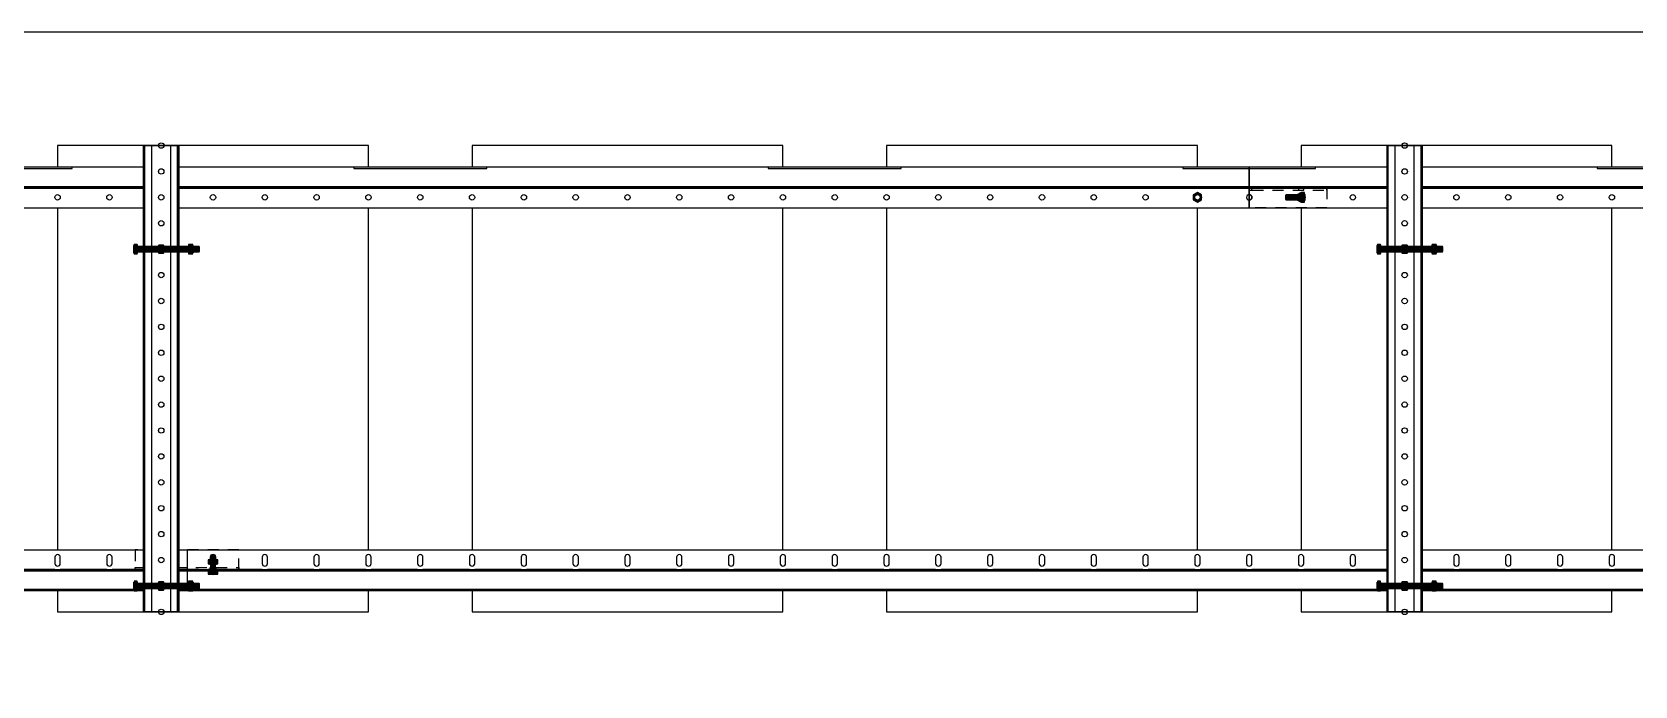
# Model space of a CAD drawing. Header units: millimetres. Extents: x -962357 to -591296, y -223672 to 59420.
# Drawn here: x -739755 to -738208, y -172090 to -171459 of the extents above; entities that cross this region are included whole.
import ezdxf

# ---------------------------------------------------------------- set-up
doc = ezdxf.new("R2010")
doc.units = ezdxf.units.MM
doc.linetypes.add('TA_HL_003.00000', pattern=[19.5, 10.65, -8.85])
for name, color, linetype in [('000 - H A T C H', 8, 'Continuous'), ('000 - WIPEOUT', 250, 'Continuous'), ('001 - ASCESSORIES', 251, 'Continuous'), ('A11_ALU.SOLID SHEET', 2, 'Continuous')]:
    doc.layers.add(name, color=color, linetype=linetype)
pattern_1 = [(110, (-0.5, 0), (-0.939693, -0.34202), []), (110, (-0.2012, 0.6409), (-0.939693, -0.34202), [1.25, -0.25, 0, -0.25])]

# ---------------------------------------------------------------- blocks, each defined once
blk = doc.blocks.new('*U4864')
at = {"color": 3}
for points in [[(-225, 3350), (225, 3350), (225, 3050), (-225, 3050)], [(-225, 2950), (225, 2950), (225, 2650), (-225, 2650)], [(-225, 2550), (225, 2550), (225, 2250), (-225, 2250)], [(-225, 2150), (225, 2150), (225, 1850), (-225, 1850)]]:
    blk.add_wipeout(points, dxfattribs=at).dxf.layer = '000 - WIPEOUT'
at = {"layer": 'A11_ALU.SOLID SHEET', "color": 0, "linetype": 'ByBlock'}
for points in [[(-225, 3050), (225, 3050), (225, 3350), (-225, 3350)], [(-225, 2650), (225, 2650), (225, 2950), (-225, 2950)], [(-225, 2250), (225, 2250), (225, 2550), (-225, 2550)], [(-225, 1850), (225, 1850), (225, 2150), (-225, 2150)]]:
    blk.add_lwpolyline(points, close=True, dxfattribs=at)
blk = doc.blocks.new('000 - ASSCESSORIES_FAMELINE_GALV.BRACKET_FITTING_Z-PROFILE_HR-02AA_TOP_VIEW')
blk.add_wipeout([(-1200, 39), (1200, 39), (1200, 0), (-1200, 0)]).dxf.layer = '000 - WIPEOUT'
at = {"layer": '001 - ASCESSORIES', "linetype": 'Continuous'}
for p, q in [((-1200, 39), (1200, 39)), ((-1200, 0), (1200, 0))]:
    blk.add_line(p, q, dxfattribs=at)
at = {"layer": '001 - ASCESSORIES', "color": 1, "linetype": 'ByBlock'}
for p, q in [((-1127.6, 20.2), (-1127.6, 19)), ((-1077.6, 20.2), (-1077.6, 19)), ((-1027.6, 20.2), (-1027.6, 19)), ((-977.6, 20.2), (-977.6, 19)), ((-927.6, 20.2), (-927.6, 19)), ((-877.6, 20.2), (-877.6, 19)), ((-827.6, 20.2), (-827.6, 19)), ((-777.6, 20.2), (-777.6, 19)), ((-727.6, 20.2), (-727.6, 19)), ((-677.6, 20.2), (-677.6, 19)), ((-627.6, 20.2), (-627.6, 19)), ((-577.6, 20.2), (-577.6, 19)), ((-527.6, 20.2), (-527.6, 19)), ((-477.6, 20.2), (-477.6, 19)), ((-427.6, 20.2), (-427.6, 19)), ((-377.6, 20.2), (-377.6, 19)), ((-327.6, 20.2), (-327.6, 19)), ((-277.6, 20.2), (-277.6, 19)), ((-227.6, 20.2), (-227.6, 19)), ((-177.6, 20.2), (-177.6, 19)), ((-127.6, 20.2), (-127.6, 19)), ((-77.6, 20.2), (-77.6, 19)), ((-27.6, 20.2), (-27.6, 19)), ((22.4, 20.2), (22.4, 19)), ((72.4, 20.2), (72.4, 19)), ((122.4, 20.2), (122.4, 19)), ((172.4, 20.2), (172.4, 19)), ((1072.4, 20.2), (1072.4, 19)), ((1122.4, 20.2), (1122.4, 19)), ((1172.4, 20.2), (1172.4, 19))]:
    blk.add_line(p, q, dxfattribs=at)
at = {"layer": '001 - ASCESSORIES', "color": 0, "linetype": 'ByBlock'}
blk.add_lwpolyline([(-1200, 39), (1200, 39), (1200, 19), (-1200, 19)], close=True, dxfattribs=at)
at = {"layer": '001 - ASCESSORIES'}
for points in [[(-1172.4, 26), (-1172.4, 32, 1), (-1177.6, 32), (-1177.6, 26, 1)], [(-1122.4, 26), (-1122.4, 32, 1), (-1127.6, 32), (-1127.6, 26, 1)], [(-1072.4, 26), (-1072.4, 32, 1), (-1077.6, 32), (-1077.6, 26, 1)], [(-1022.4, 26), (-1022.4, 32, 1), (-1027.6, 32), (-1027.6, 26, 1)], [(-972.4, 26), (-972.4, 32, 1), (-977.6, 32), (-977.6, 26, 1)], [(-922.4, 26), (-922.4, 32, 1), (-927.6, 32), (-927.6, 26, 1)], [(-872.4, 26), (-872.4, 32, 1), (-877.6, 32), (-877.6, 26, 1)], [(-822.4, 26), (-822.4, 32, 1), (-827.6, 32), (-827.6, 26, 1)], [(-772.4, 26), (-772.4, 32, 1), (-777.6, 32), (-777.6, 26, 1)], [(-722.4, 26), (-722.4, 32, 1), (-727.6, 32), (-727.6, 26, 1)], [(-672.4, 26), (-672.4, 32, 1), (-677.6, 32), (-677.6, 26, 1)], [(-622.4, 26), (-622.4, 32, 1), (-627.6, 32), (-627.6, 26, 1)], [(-572.4, 26), (-572.4, 32, 1), (-577.6, 32), (-577.6, 26, 1)], [(-522.4, 26), (-522.4, 32, 1), (-527.6, 32), (-527.6, 26, 1)], [(-472.4, 26), (-472.4, 32, 1), (-477.6, 32), (-477.6, 26, 1)], [(-422.4, 26), (-422.4, 32, 1), (-427.6, 32), (-427.6, 26, 1)], [(-372.4, 26), (-372.4, 32, 1), (-377.6, 32), (-377.6, 26, 1)], [(-322.4, 26), (-322.4, 32, 1), (-327.6, 32), (-327.6, 26, 1)], [(-272.4, 26), (-272.4, 32, 1), (-277.6, 32), (-277.6, 26, 1)], [(-222.4, 26), (-222.4, 32, 1), (-227.6, 32), (-227.6, 26, 1)], [(-172.4, 26), (-172.4, 32, 1), (-177.6, 32), (-177.6, 26, 1)], [(-122.4, 26), (-122.4, 32, 1), (-127.6, 32), (-127.6, 26, 1)], [(-72.4, 26), (-72.4, 32, 1), (-77.6, 32), (-77.6, 26, 1)], [(-22.4, 26), (-22.4, 32, 1), (-27.6, 32), (-27.6, 26, 1)], [(27.6, 26), (27.6, 32, 1), (22.4, 32), (22.4, 26, 1)], [(77.6, 26), (77.6, 32, 1), (72.4, 32), (72.4, 26, 1)], [(127.6, 26), (127.6, 32, 1), (122.4, 32), (122.4, 26, 1)], [(177.6, 26), (177.6, 32, 1), (172.4, 32), (172.4, 26, 1)], [(1077.6, 26), (1077.6, 32, 1), (1072.4, 32), (1072.4, 26, 1)], [(1127.6, 26), (1127.6, 32, 1), (1122.4, 32), (1122.4, 26, 1)], [(1177.6, 26), (1177.6, 32, 1), (1172.4, 32), (1172.4, 26, 1)]]:
    blk.add_lwpolyline(points, format="xyb", close=True, dxfattribs=at)
at = {"layer": '001 - ASCESSORIES', "color": 1, "linetype": 'ByBlock'}
for points in [[(-1200, 20.2), (-1177.6, 20.2), (-1177.6, 19), (-1200, 19)], [(-1177.6, 20.2), (-1172.4, 20.2), (-1172.4, 19), (-1177.6, 19)], [(-1127.6, 20.2), (-1172.4, 20.2), (-1172.4, 19), (-1127.6, 19)], [(-1127.6, 20.2), (-1122.4, 20.2), (-1122.4, 19), (-1127.6, 19)], [(-1077.6, 20.2), (-1122.4, 20.2), (-1122.4, 19), (-1077.6, 19)], [(-1077.6, 20.2), (-1072.4, 20.2), (-1072.4, 19), (-1077.6, 19)], [(-1027.6, 20.2), (-1072.4, 20.2), (-1072.4, 19), (-1027.6, 19)], [(-1027.6, 20.2), (-1022.4, 20.2), (-1022.4, 19), (-1027.6, 19)], [(-977.6, 20.2), (-1022.4, 20.2), (-1022.4, 19), (-977.6, 19)], [(-977.6, 20.2), (-972.4, 20.2), (-972.4, 19), (-977.6, 19)], [(-927.6, 20.2), (-972.4, 20.2), (-972.4, 19), (-927.6, 19)], [(-927.6, 20.2), (-922.4, 20.2), (-922.4, 19), (-927.6, 19)], [(-877.6, 20.2), (-922.4, 20.2), (-922.4, 19), (-877.6, 19)], [(-877.6, 20.2), (-872.4, 20.2), (-872.4, 19), (-877.6, 19)], [(-827.6, 20.2), (-872.4, 20.2), (-872.4, 19), (-827.6, 19)], [(-827.6, 20.2), (-822.4, 20.2), (-822.4, 19), (-827.6, 19)], [(-777.6, 20.2), (-822.4, 20.2), (-822.4, 19), (-777.6, 19)], [(-777.6, 20.2), (-772.4, 20.2), (-772.4, 19), (-777.6, 19)], [(-727.6, 20.2), (-772.4, 20.2), (-772.4, 19), (-727.6, 19)], [(-727.6, 20.2), (-722.4, 20.2), (-722.4, 19), (-727.6, 19)], [(-677.6, 20.2), (-722.4, 20.2), (-722.4, 19), (-677.6, 19)], [(-677.6, 20.2), (-672.4, 20.2), (-672.4, 19), (-677.6, 19)], [(-627.6, 20.2), (-672.4, 20.2), (-672.4, 19), (-627.6, 19)], [(-627.6, 20.2), (-622.4, 20.2), (-622.4, 19), (-627.6, 19)], [(-577.6, 20.2), (-622.4, 20.2), (-622.4, 19), (-577.6, 19)], [(-577.6, 20.2), (-572.4, 20.2), (-572.4, 19), (-577.6, 19)], [(-527.6, 20.2), (-572.4, 20.2), (-572.4, 19), (-527.6, 19)], [(-527.6, 20.2), (-522.4, 20.2), (-522.4, 19), (-527.6, 19)], [(-477.6, 20.2), (-522.4, 20.2), (-522.4, 19), (-477.6, 19)], [(-477.6, 20.2), (-472.4, 20.2), (-472.4, 19), (-477.6, 19)], [(-427.6, 20.2), (-472.4, 20.2), (-472.4, 19), (-427.6, 19)], [(-427.6, 20.2), (-422.4, 20.2), (-422.4, 19), (-427.6, 19)], [(-377.6, 20.2), (-422.4, 20.2), (-422.4, 19), (-377.6, 19)], [(-377.6, 20.2), (-372.4, 20.2), (-372.4, 19), (-377.6, 19)], [(-327.6, 20.2), (-372.4, 20.2), (-372.4, 19), (-327.6, 19)], [(-327.6, 20.2), (-322.4, 20.2), (-322.4, 19), (-327.6, 19)], [(-277.6, 20.2), (-322.4, 20.2), (-322.4, 19), (-277.6, 19)], [(-277.6, 20.2), (-272.4, 20.2), (-272.4, 19), (-277.6, 19)], [(-227.6, 20.2), (-272.4, 20.2), (-272.4, 19), (-227.6, 19)], [(-227.6, 20.2), (-222.4, 20.2), (-222.4, 19), (-227.6, 19)], [(-177.6, 20.2), (-222.4, 20.2), (-222.4, 19), (-177.6, 19)], [(-177.6, 20.2), (-172.4, 20.2), (-172.4, 19), (-177.6, 19)], [(-127.6, 20.2), (-172.4, 20.2), (-172.4, 19), (-127.6, 19)], [(-127.6, 20.2), (-122.4, 20.2), (-122.4, 19), (-127.6, 19)], [(-77.6, 20.2), (-122.4, 20.2), (-122.4, 19), (-77.6, 19)], [(-77.6, 20.2), (-72.4, 20.2), (-72.4, 19), (-77.6, 19)], [(-27.6, 20.2), (-72.4, 20.2), (-72.4, 19), (-27.6, 19)], [(-27.6, 20.2), (-22.4, 20.2), (-22.4, 19), (-27.6, 19)], [(22.4, 20.2), (-22.4, 20.2), (-22.4, 19), (22.4, 19)], [(22.4, 20.2), (27.6, 20.2), (27.6, 19), (22.4, 19)], [(72.4, 20.2), (27.6, 20.2), (27.6, 19), (72.4, 19)], [(72.4, 20.2), (77.6, 20.2), (77.6, 19), (72.4, 19)], [(122.4, 20.2), (77.6, 20.2), (77.6, 19), (122.4, 19)], [(122.4, 20.2), (127.6, 20.2), (127.6, 19), (122.4, 19)], [(172.4, 20.2), (127.6, 20.2), (127.6, 19), (172.4, 19)], [(172.4, 20.2), (177.6, 20.2), (177.6, 19), (172.4, 19)], [(222.4, 20.2), (177.6, 20.2), (177.6, 19), (222.4, 19)], [(1072.4, 20.2), (1027.6, 20.2), (1027.6, 19), (1072.4, 19)], [(1072.4, 20.2), (1077.6, 20.2), (1077.6, 19), (1072.4, 19)], [(1122.4, 20.2), (1077.6, 20.2), (1077.6, 19), (1122.4, 19)], [(1122.4, 20.2), (1127.6, 20.2), (1127.6, 19), (1122.4, 19)], [(1172.4, 20.2), (1127.6, 20.2), (1127.6, 19), (1172.4, 19)], [(1172.4, 20.2), (1177.6, 20.2), (1177.6, 19), (1172.4, 19)], [(1200, 20.2), (1177.6, 20.2), (1177.6, 19), (1200, 19)]]:
    blk.add_lwpolyline(points, close=True, dxfattribs=at)
at = {"layer": '001 - ASCESSORIES'}
blk.add_lwpolyline([(-1200, 19), (1200, 19), (1200, 0), (-1200, 0)], close=True, dxfattribs=at)
at = {"layer": '001 - ASCESSORIES', "color": 2}
blk.add_lwpolyline([(-1200, 1.2), (1200, 1.2), (1200, 0), (-1200, 0)], close=True, dxfattribs=at)
blk = doc.blocks.new('*U4662')
at = {"color": 1}
for p, q in [((-3.5, 4.5), (3.5, 4.5)), ((-3.5, 0), (3.5, 0))]:
    blk.add_line(p, q, dxfattribs=at)
at = {"color": 0}
for points in [[(-2.3, 4.2, 0.249893), (-4.6, 4.2), (-4.6, 0.3, 0.249893), (-2.3, 0.3)], [(2.3, 4.2, 0.062422), (0, 4.5, 0.062422), (-2.3, 4.2), (-2.3, 0.3, 0.061692), (0, 0, 0.061692), (2.3, 0.3)], [(4.6, 4.2, 0.249893), (2.3, 4.2), (2.3, 0.3, 0.249893), (4.6, 0.3)]]:
    blk.add_lwpolyline(points, format="xyb", close=True, dxfattribs=at)
blk = doc.blocks.new('*U4707')
at = {"layer": '000 - H A T C H'}
h = blk.add_hatch(color=250, dxfattribs=at)
h.dxf.hatch_style = 1
edge = h.paths.add_edge_path()
edge.add_line((0.3, 4.6), (4.2, 4.6))
edge.add_arc((2, 3.5), 2.45, 0, 28.0609, ccw=False)
edge.add_line((4.5, 3.5), (4.5, 0))
edge.add_arc((-4.9, 0), 9.36, -0.0239, 0.0239, ccw=False)
edge.add_line((4.5, 0), (4.5, 0))
edge.add_arc((-4.9, 0), 9.36, -0.0239, 0.0239, ccw=False)
edge.add_line((4.5, 0), (4.5, -3.5))
edge.add_arc((2, -3.5), 2.45, -28.0609, 0, ccw=False)
edge.add_line((4.2, -4.6), (0.3, -4.6))
edge.add_arc((2.5, -3.5), 2.45, 180, 208.0609, ccw=False)
edge.add_line((0, -3.5), (0, 3.5))
edge.add_arc((2.5, 3.5), 2.45, 151.9391, 180, ccw=False)
at = {"layer": '001 - ASCESSORIES', "color": 0, "rotation": 270}
blk.add_blockref('*U4662', (0, 0), dxfattribs=at)
blk = doc.blocks.new('*U4682')
at = {"color": 1}
for p, q in [((-3.5, 3.5), (3.5, 3.5)), ((-3.5, 0), (3.5, 0))]:
    blk.add_line(p, q, dxfattribs=at)
at = {"color": 0}
for points in [[(-2.3, 3.2, 0.249855), (-4.6, 3.2), (-4.6, 0.3, 0.249855), (-2.3, 0.3)], [(2.3, 3.2, 0.062432), (0, 3.5, 0.062432), (-2.3, 3.2), (-2.3, 0.3, 0.061701), (0, 0, 0.061701), (2.3, 0.3)], [(4.6, 3.2, 0.249855), (2.3, 3.2), (2.3, 0.3, 0.249855), (4.6, 0.3)]]:
    blk.add_lwpolyline(points, format="xyb", close=True, dxfattribs=at)
blk = doc.blocks.new('*U4688')
at = {"layer": '000 - H A T C H'}
h = blk.add_hatch(dxfattribs=at)
h.set_pattern_fill('ANSI35', color=8, scale=4, angle=65)
h.set_pattern_definition(pattern_1)
h.paths.add_polyline_path([(0, -2.5), (14.5, -2.5), (14.5, 2.5), (0, 2.5)])
at = {"color": 8}
blk.add_line((14.5, -2.5), (14.5, 2.5), dxfattribs=at)
at = {"color": 1}
blk.add_lwpolyline([(14.5, 2.5), (0, 2.5), (0, -2.5), (14.5, -2.5), (15, -2), (15, 2)], close=True, dxfattribs=at)
blk = doc.blocks.new('*U4699')
at = {"layer": '000 - H A T C H'}
h = blk.add_hatch(color=250, dxfattribs=at)
h.dxf.hatch_style = 1
edge = h.paths.add_edge_path()
edge.add_line((-0.3, -4.6), (-3.2, -4.6))
edge.add_arc((-1, -3.5), 2.45, 180, 208.0569, ccw=False)
edge.add_line((-3.5, -3.5), (-3.5, 0))
edge.add_arc((5.9, 0), 9.36, 179.9761, 180.0239, ccw=False)
edge.add_line((-3.5, 0), (-3.5, 0))
edge.add_arc((5.9, 0), 9.36, 179.9761, 180.0239, ccw=False)
edge.add_line((-3.5, 0), (-3.5, 3.5))
edge.add_arc((-1, 3.5), 2.45, 151.9431, 180, ccw=False)
edge.add_line((-3.2, 4.6), (-0.3, 4.6))
edge.add_arc((-2.5, 3.5), 2.45, 360, 388.0569, ccw=False)
edge.add_line((0, 3.5), (0, -3.5))
edge.add_arc((-2.5, -3.5), 2.45, 331.9431, 360, ccw=False)
blk.add_blockref('*U4688', (0, 0))
at = {"layer": '001 - ASCESSORIES', "rotation": 90}
blk.add_blockref('*U4682', (0, 0), dxfattribs=at)
blk = doc.blocks.new('000 - ASSCESSORIES_FAMELINE_GALV._SPICE-FOR_HR-02A_TOP_VIEW')
at = {"layer": '001 - ASCESSORIES', "color": 0, "linetype": 'ByBlock'}
blk.add_lwpolyline([(-50, 0), (50, 0), (50, 18.8), (-50, 18.8)], close=True, dxfattribs=at)
at = {"layer": '001 - ASCESSORIES', "linetype": 'ByBlock'}
blk.add_lwpolyline([(-50, 2), (50, 2), (50, 0), (-50, 0)], close=True, dxfattribs=at)
at = {"layer": '001 - ASCESSORIES', "color": 1}
for points in [[(-32.6, 2), (-17.4, 2), (-17.4, 0), (-32.6, 0)], [(22.4, 2), (27.6, 2), (27.6, 0), (22.4, 0)]]:
    blk.add_lwpolyline(points, close=True, dxfattribs=at)
blk = doc.blocks.new('*U4921')
at = {"layer": '001 - ASCESSORIES', "linetype": 'ByBlock', "rotation": 180}
blk.add_blockref('000 - ASSCESSORIES_FAMELINE_GALV.BRACKET_FITTING_Z-PROFILE_HR-02AA_TOP_VIEW', (2400, 39), dxfattribs=at)
blk.add_blockref('000 - ASSCESSORIES_FAMELINE_GALV.BRACKET_FITTING_Z-PROFILE_HR-02AA_TOP_VIEW', (4800, 39), dxfattribs=at)
at = {"layer": '001 - ASCESSORIES', "rotation": 270}
for name, p in [('*U4699', (3575, 20)), ('*U4707', (3575, 13.6))]:
    blk.add_blockref(name, p, dxfattribs=at)
at = {"layer": '001 - ASCESSORIES', "linetype": 'TA_HL_003.00000', "rotation": 180}
blk.add_blockref('000 - ASSCESSORIES_FAMELINE_GALV._SPICE-FOR_HR-02A_TOP_VIEW', (3600, 18.8), dxfattribs=at)
at = {"layer": '001 - ASCESSORIES', "rotation": 270}
for name, p in [('*U4699', (3625, 20)), ('*U4707', (3625, 13.6))]:
    blk.add_blockref(name, p, dxfattribs=at)
blk = doc.blocks.new('000 - ASSCESSORIES_FAMELINE_GALV.BRACKET_FITTING_Z-PROFILE_HR-02B_TOP_VIEW')
blk.add_wipeout([(-1200, 39), (1200, 39), (1200, 0), (-1200, 0)]).dxf.layer = '000 - WIPEOUT'
at = {"layer": '001 - ASCESSORIES', "linetype": 'ByBlock'}
blk.add_line((1200, 20.2), (-1200, 20.2), dxfattribs=at)
at = {"layer": '001 - ASCESSORIES'}
blk.add_line((1200, 19), (-1200, 19), dxfattribs=at)
at = {"layer": '001 - ASCESSORIES', "color": 0}
blk.add_lwpolyline([(-1200, 39), (-1200, 19), (1200, 19), (1200, 39)], close=True, dxfattribs=at)
at = {"layer": '001 - ASCESSORIES'}
blk.add_lwpolyline([(-1200, 19), (-1200, 0), (1200, 0), (1200, 19)], close=True, dxfattribs=at)
at = {"layer": '001 - ASCESSORIES', "color": 2}
for points in [[(-1200, 1.2), (-1200, 0), (-1135.9, 0), (-1135.9, 1.2)], [(-864.1, 1.2), (-864.1, 0), (-735.9, 0), (-735.9, 1.2)], [(-464.1, 1.2), (-464.1, 0), (-335.9, 0), (-335.9, 1.2)], [(-64.1, 1.2), (-64.1, 0), (64.1, 0), (64.1, 1.2)], [(735.9, 1.2), (735.9, 0), (864.1, 0), (864.1, 1.2)], [(1135.9, 1.2), (1135.9, 0), (1200, 0), (1200, 1.2)]]:
    blk.add_lwpolyline(points, close=True, dxfattribs=at)
at = {"layer": '001 - ASCESSORIES'}
for centre in [(-1150, 29), (-1100, 29), (-1050, 29), (-1000, 29), (-950, 29), (-900, 29), (-850, 29), (-800, 29), (-750, 29), (-700, 29), (-650, 29), (-600, 29), (-550, 29), (-500, 29), (-450, 29), (-400, 29), (-350, 29), (-300, 29), (-250, 29), (-200, 29), (-150, 29), (-100, 29), (-50, 29), (850, 29), (900, 29), (950, 29), (1000, 29), (1050, 29), (1100, 29), (1150, 29)]:
    blk.add_circle(centre, 2.6, dxfattribs=at)
for centre, start, end in [((-1200, 29), 270, 90), ((1200, 29), 90, 270)]:
    blk.add_arc(centre, 2.6, start, end, dxfattribs=at)
blk = doc.blocks.new('000 - ASSCESSORIES_FAMELINE_GALV._SPICE-FOR_HR-02B_TOP_VIEW')
at = {"layer": '001 - ASCESSORIES', "linetype": 'ByBlock'}
blk.add_lwpolyline([(-75, 6.8), (75, 6.8), (75, 8.8), (-75, 8.8)], close=True, dxfattribs=at)
at = {"layer": '001 - ASCESSORIES', "color": 0, "linetype": 'ByBlock'}
blk.add_lwpolyline([(-75, 8.8), (75, 8.8), (75, -10), (-75, -10)], close=True, dxfattribs=at)
at = {"layer": '001 - ASCESSORIES', "color": 1}
for points in [[(-57.6, 6.8), (-42.4, 6.8), (-42.4, 8.8), (-57.6, 8.8)], [(-2.6, 6.8), (2.6, 6.8), (2.6, 8.8), (-2.6, 8.8)], [(47.4, 6.8), (52.6, 6.8), (52.6, 8.8), (47.4, 8.8)]]:
    blk.add_lwpolyline(points, close=True, dxfattribs=at)
blk.add_lwpolyline([(-55, -2.6), (-45, -2.6, 1), (-45, 2.6), (-55, 2.6, 1)], format="xyb", close=True, dxfattribs=at)
at = {"layer": '001 - ASCESSORIES'}
for centre in [(0, 0), (50, 0)]:
    blk.add_circle(centre, 2.6, dxfattribs=at)
blk = doc.blocks.new('*U4659')
at = {"layer": '001 - ASCESSORIES', "color": 0, "linetype": 'ByBlock'}
blk.add_blockref('000 - ASSCESSORIES_FAMELINE_GALV._SPICE-FOR_HR-02B_TOP_VIEW', (0, 0), dxfattribs=at)
blk = doc.blocks.new('*U4663')
at = {"layer": '001 - ASCESSORIES', "color": 0}
blk.add_lwpolyline([(4.6, 0), (2.3, 4), (-2.3, 4), (-4.6, 0), (-2.3, -4), (2.3, -4)], close=True, dxfattribs=at)
at = {"layer": '001 - ASCESSORIES', "color": 8}
blk.add_circle((0, 0), 3.85, dxfattribs=at)
at = {"layer": '001 - ASCESSORIES', "color": 0}
blk.add_circle((0, 0), 2.6, dxfattribs=at)
blk = doc.blocks.new('*U4664')
at = {"layer": '000 - H A T C H'}
h = blk.add_hatch(color=250, dxfattribs=at)
h.dxf.hatch_style = 1
h.paths.add_polyline_path([(4, -2.3), (4, 2.3), (0, 4.6), (-4, 2.3), (-4, -2.3), (0, -4.6)])
h.paths.add_polyline_path([(0, -2.6, -1), (0, 2.6, -1)], flags=16)
at = {"layer": '001 - ASCESSORIES', "color": 0, "rotation": 270}
blk.add_blockref('*U4663', (0, 0), dxfattribs=at)
blk = doc.blocks.new('*U4922')
blk.add_blockref('*U4699', (2450, -10))
at = {"layer": '001 - ASCESSORIES', "color": 0, "linetype": 'ByBlock'}
blk.add_blockref('000 - ASSCESSORIES_FAMELINE_GALV.BRACKET_FITTING_Z-PROFILE_HR-02B_TOP_VIEW', (1200, -39), dxfattribs=at)
blk.add_blockref('*U4699', (2350, -10))
at = {"layer": '001 - ASCESSORIES', "linetype": 'TA_HL_003.00000', "rotation": 180}
blk.add_blockref('*U4659', (2400, -10), dxfattribs=at)
blk.add_blockref('*U4659', (2400, -10), dxfattribs=at)
at = {"layer": '001 - ASCESSORIES'}
blk.add_blockref('*U4664', (2350, -10), dxfattribs=at)
at = {"layer": '001 - ASCESSORIES', "color": 0, "linetype": 'ByBlock'}
blk.add_blockref('000 - ASSCESSORIES_FAMELINE_GALV.BRACKET_FITTING_Z-PROFILE_HR-02B_TOP_VIEW', (3600, -39), dxfattribs=at)
at = {"layer": '001 - ASCESSORIES'}
blk.add_blockref('*U4664', (2450, -10), dxfattribs=at)
blk = doc.blocks.new('*U4934')
at = {"color": 6}
blk.add_wipeout([(225, -17), (-225, -17), (-225, 17), (225, 17)], dxfattribs=at).dxf.layer = '000 - WIPEOUT'
at = {"layer": '001 - ASCESSORIES', "color": 0, "linetype": 'ByBlock'}
for p, q in [((225, 15.8), (-225, 15.8)), ((225, -15.8), (-225, -15.8))]:
    blk.add_line(p, q, dxfattribs=at)
at = {"layer": '001 - ASCESSORIES', "color": 1}
blk.add_lwpolyline([(225, 17), (225, -17), (-225, -17), (-225, 17)], close=True, dxfattribs=at)
at = {"layer": '001 - ASCESSORIES', "color": 0, "linetype": 'ByBlock'}
for points in [[(-225, 17), (-225, 9), (225, 9), (225, 17)], [(-225, -9), (-225, -17), (225, -17), (225, -9)]]:
    blk.add_lwpolyline(points, close=True, dxfattribs=at)
at = {"layer": '001 - ASCESSORIES', "color": 1, "linetype": 'Continuous'}
for centre in [(-225, 0), (-200, 0), (-175, 0), (-150, 0), (-125, 0), (-100, 0), (-75, 0), (-50, 0), (-25, 0), (0, 0), (25, 0), (50, 0), (75, 0), (100, 0), (125, 0), (150, 0), (175, 0), (200, 0), (225, 0)]:
    blk.add_circle(centre, 2.6, dxfattribs=at)
blk = doc.blocks.new('*U4696')
at = {"layer": '000 - H A T C H'}
h = blk.add_hatch(dxfattribs=at)
h.set_pattern_fill('ANSI35', color=8, scale=4, angle=65)
h.set_pattern_definition(pattern_1)
h.paths.add_polyline_path([(0, -2.5), (59.5, -2.5), (59.5, 2.5), (0, 2.5)])
at = {"color": 8}
blk.add_line((59.5, -2.5), (59.5, 2.5), dxfattribs=at)
at = {"color": 1}
blk.add_lwpolyline([(59.5, 2.5), (0, 2.5), (0, -2.5), (59.5, -2.5), (60, -2), (60, 2)], close=True, dxfattribs=at)
blk = doc.blocks.new('*U4748')
at = {"layer": '000 - H A T C H'}
h = blk.add_hatch(color=250, dxfattribs=at)
h.dxf.hatch_style = 1
edge = h.paths.add_edge_path()
edge.add_line((-0.3, -4.6), (-3.2, -4.6))
edge.add_arc((-1, -3.5), 2.45, 180, 208.0569, ccw=False)
edge.add_line((-3.5, -3.5), (-3.5, 0))
edge.add_arc((5.9, 0), 9.36, 179.9761, 180.0239, ccw=False)
edge.add_line((-3.5, 0), (-3.5, 0))
edge.add_arc((5.9, 0), 9.36, 179.9761, 180.0239, ccw=False)
edge.add_line((-3.5, 0), (-3.5, 3.5))
edge.add_arc((-1, 3.5), 2.45, 151.9431, 180, ccw=False)
edge.add_line((-3.2, 4.6), (-0.3, 4.6))
edge.add_arc((-2.5, 3.5), 2.45, 360, 388.0569, ccw=False)
edge.add_line((0, 3.5), (0, -3.5))
edge.add_arc((-2.5, -3.5), 2.45, 331.9431, 360, ccw=False)
blk.add_blockref('*U4696', (0, 0))
at = {"layer": '001 - ASCESSORIES', "rotation": 90}
blk.add_blockref('*U4682', (0, 0), dxfattribs=at)
blk = doc.blocks.new('*U4821')
at = {"layer": '001 - ASCESSORIES'}
blk.add_blockref('*U4748', (-23, 0), dxfattribs=at)
at = {"layer": '001 - ASCESSORIES', "color": 2}
for rotation in [90, 90, 270, 270]:
    blk.add_blockref('*U4664', (0, 0), dxfattribs=dict(at, rotation=rotation))
at = {"layer": '001 - ASCESSORIES', "color": 1}
blk.add_blockref('*U4707', (26.2, 0), dxfattribs=at)
blk = doc.blocks.new('*U4956')
blk.add_lwpolyline([(-1246.6, 550), (17930.3, 550), (17930.3, 4315), (-1246.6, 4315)], close=True)
at = {"layer": 'A11_ALU.SOLID SHEET', "color": 0, "linetype": 'ByBlock', "rotation": 90}
blk.add_blockref('*U4864', (8300, 3980.5), dxfattribs=at)
at = {"layer": '001 - ASCESSORIES', "linetype": 'ByBlock', "rotation": 180}
for name, p in [('*U4922', (8500, 4145.5)), ('*U4921', (8675, 3815.2))]:
    blk.add_blockref(name, p, dxfattribs=at)
at = {"layer": '001 - ASCESSORIES', "linetype": 'ByBlock', "rotation": 270}
for p in [(5050, 3980.5), (6250, 3980.5)]:
    blk.add_blockref('*U4934', p, dxfattribs=at)
at = {"layer": '001 - ASCESSORIES', "linetype": 'ByBlock'}
for p in [(5050, 4105.5), (6250, 4105.5), (5050, 3780.5), (6250, 3780.5)]:
    blk.add_blockref('*U4821', p, dxfattribs=at)
blk = doc.blocks.new('*U702')
at = {"color": 3}
for points in [[(-225, 3350), (225, 3350), (225, 3050), (-225, 3050)], [(-225, 2950), (225, 2950), (225, 2650), (-225, 2650)], [(-225, 2550), (225, 2550), (225, 2250), (-225, 2250)], [(-225, 2150), (225, 2150), (225, 1850), (-225, 1850)]]:
    blk.add_wipeout(points, dxfattribs=at).dxf.layer = '000 - WIPEOUT'
at = {"layer": 'A11_ALU.SOLID SHEET', "color": 0, "linetype": 'ByBlock'}
for points in [[(-225, 3050), (225, 3050), (225, 3350), (-225, 3350)], [(-225, 2650), (225, 2650), (225, 2950), (-225, 2950)], [(-225, 2250), (225, 2250), (225, 2550), (-225, 2550)], [(-225, 1850), (225, 1850), (225, 2150), (-225, 2150)]]:
    blk.add_lwpolyline(points, close=True, dxfattribs=at)
blk = doc.blocks.new('*U349')
at = {"color": 1}
for p, q in [((-3.5, 4.5), (3.5, 4.5)), ((-3.5, 0), (3.5, 0))]:
    blk.add_line(p, q, dxfattribs=at)
at = {"color": 0}
for points in [[(-2.3, 4.2, 0.249893), (-4.6, 4.2), (-4.6, 0.3, 0.249893), (-2.3, 0.3)], [(2.3, 4.2, 0.062422), (0, 4.5, 0.062422), (-2.3, 4.2), (-2.3, 0.3, 0.061692), (0, 0, 0.061692), (2.3, 0.3)], [(4.6, 4.2, 0.249893), (2.3, 4.2), (2.3, 0.3, 0.249893), (4.6, 0.3)]]:
    blk.add_lwpolyline(points, format="xyb", close=True, dxfattribs=at)
blk = doc.blocks.new('*U667')
at = {"layer": '000 - H A T C H'}
h = blk.add_hatch(color=250, dxfattribs=at)
h.dxf.hatch_style = 1
edge = h.paths.add_edge_path()
edge.add_line((0.3, 4.6), (4.2, 4.6))
edge.add_arc((2, 3.5), 2.45, 0, 28.0609, ccw=False)
edge.add_line((4.5, 3.5), (4.5, 0))
edge.add_arc((-4.9, 0), 9.36, -0.0239, 0.0239, ccw=False)
edge.add_line((4.5, 0), (4.5, 0))
edge.add_arc((-4.9, 0), 9.36, -0.0239, 0.0239, ccw=False)
edge.add_line((4.5, 0), (4.5, -3.5))
edge.add_arc((2, -3.5), 2.45, -28.0609, 0, ccw=False)
edge.add_line((4.2, -4.6), (0.3, -4.6))
edge.add_arc((2.5, -3.5), 2.45, 180, 208.0609, ccw=False)
edge.add_line((0, -3.5), (0, 3.5))
edge.add_arc((2.5, 3.5), 2.45, 151.9391, 180, ccw=False)
at = {"layer": '001 - ASCESSORIES', "color": 0, "rotation": 270}
blk.add_blockref('*U349', (0, 0), dxfattribs=at)
blk = doc.blocks.new('*U351')
at = {"color": 1}
for p, q in [((-3.5, 3.5), (3.5, 3.5)), ((-3.5, 0), (3.5, 0))]:
    blk.add_line(p, q, dxfattribs=at)
at = {"color": 0}
for points in [[(-2.3, 3.2, 0.249855), (-4.6, 3.2), (-4.6, 0.3, 0.249855), (-2.3, 0.3)], [(2.3, 3.2, 0.062432), (0, 3.5, 0.062432), (-2.3, 3.2), (-2.3, 0.3, 0.061701), (0, 0, 0.061701), (2.3, 0.3)], [(4.6, 3.2, 0.249855), (2.3, 3.2), (2.3, 0.3, 0.249855), (4.6, 0.3)]]:
    blk.add_lwpolyline(points, format="xyb", close=True, dxfattribs=at)
blk = doc.blocks.new('*U357')
at = {"layer": '000 - H A T C H'}
h = blk.add_hatch(dxfattribs=at)
h.set_pattern_fill('ANSI35', color=8, scale=4, angle=65)
h.set_pattern_definition(pattern_1)
h.paths.add_polyline_path([(0, -2.5), (14.5, -2.5), (14.5, 2.5), (0, 2.5)])
at = {"color": 8}
blk.add_line((14.5, -2.5), (14.5, 2.5), dxfattribs=at)
at = {"color": 1}
blk.add_lwpolyline([(14.5, 2.5), (0, 2.5), (0, -2.5), (14.5, -2.5), (15, -2), (15, 2)], close=True, dxfattribs=at)
blk = doc.blocks.new('*U666')
at = {"layer": '000 - H A T C H'}
h = blk.add_hatch(color=250, dxfattribs=at)
h.dxf.hatch_style = 1
edge = h.paths.add_edge_path()
edge.add_line((-0.3, -4.6), (-3.2, -4.6))
edge.add_arc((-1, -3.5), 2.45, 180, 208.0569, ccw=False)
edge.add_line((-3.5, -3.5), (-3.5, 0))
edge.add_arc((5.9, 0), 9.36, 179.9761, 180.0239, ccw=False)
edge.add_line((-3.5, 0), (-3.5, 0))
edge.add_arc((5.9, 0), 9.36, 179.9761, 180.0239, ccw=False)
edge.add_line((-3.5, 0), (-3.5, 3.5))
edge.add_arc((-1, 3.5), 2.45, 151.9431, 180, ccw=False)
edge.add_line((-3.2, 4.6), (-0.3, 4.6))
edge.add_arc((-2.5, 3.5), 2.45, 360, 388.0569, ccw=False)
edge.add_line((0, 3.5), (0, -3.5))
edge.add_arc((-2.5, -3.5), 2.45, 331.9431, 360, ccw=False)
blk.add_blockref('*U357', (0, 0))
at = {"layer": '001 - ASCESSORIES', "rotation": 90}
blk.add_blockref('*U351', (0, 0), dxfattribs=at)
blk = doc.blocks.new('*U535')
at = {"layer": '001 - ASCESSORIES', "linetype": 'ByBlock', "rotation": 180}
blk.add_blockref('000 - ASSCESSORIES_FAMELINE_GALV.BRACKET_FITTING_Z-PROFILE_HR-02AA_TOP_VIEW', (2400, 39), dxfattribs=at)
blk.add_blockref('000 - ASSCESSORIES_FAMELINE_GALV.BRACKET_FITTING_Z-PROFILE_HR-02AA_TOP_VIEW', (4800, 39), dxfattribs=at)
at = {"layer": '001 - ASCESSORIES', "rotation": 270}
for name, p in [('*U666', (3575, 20)), ('*U667', (3575, 13.6))]:
    blk.add_blockref(name, p, dxfattribs=at)
at = {"layer": '001 - ASCESSORIES', "linetype": 'TA_HL_003.00000', "rotation": 180}
blk.add_blockref('000 - ASSCESSORIES_FAMELINE_GALV._SPICE-FOR_HR-02A_TOP_VIEW', (3600, 18.8), dxfattribs=at)
at = {"layer": '001 - ASCESSORIES', "rotation": 270}
for name, p in [('*U666', (3625, 20)), ('*U667', (3625, 13.6))]:
    blk.add_blockref(name, p, dxfattribs=at)
blk = doc.blocks.new('*U670')
at = {"layer": '001 - ASCESSORIES', "color": 0, "linetype": 'ByBlock'}
blk.add_blockref('000 - ASSCESSORIES_FAMELINE_GALV._SPICE-FOR_HR-02B_TOP_VIEW', (0, 0), dxfattribs=at)
blk = doc.blocks.new('*U350')
at = {"layer": '001 - ASCESSORIES', "color": 0}
blk.add_lwpolyline([(4.6, 0), (2.3, 4), (-2.3, 4), (-4.6, 0), (-2.3, -4), (2.3, -4)], close=True, dxfattribs=at)
at = {"layer": '001 - ASCESSORIES', "color": 8}
blk.add_circle((0, 0), 3.85, dxfattribs=at)
at = {"layer": '001 - ASCESSORIES', "color": 0}
blk.add_circle((0, 0), 2.6, dxfattribs=at)
blk = doc.blocks.new('*U671')
at = {"layer": '000 - H A T C H'}
h = blk.add_hatch(color=250, dxfattribs=at)
h.dxf.hatch_style = 1
h.paths.add_polyline_path([(4, -2.3), (4, 2.3), (0, 4.6), (-4, 2.3), (-4, -2.3), (0, -4.6)])
h.paths.add_polyline_path([(0, -2.6, -1), (0, 2.6, -1)], flags=16)
at = {"layer": '001 - ASCESSORIES', "color": 0, "rotation": 270}
blk.add_blockref('*U350', (0, 0), dxfattribs=at)
blk = doc.blocks.new('*U536')
blk.add_blockref('*U666', (2450, -10))
at = {"layer": '001 - ASCESSORIES', "color": 0, "linetype": 'ByBlock'}
blk.add_blockref('000 - ASSCESSORIES_FAMELINE_GALV.BRACKET_FITTING_Z-PROFILE_HR-02B_TOP_VIEW', (1200, -39), dxfattribs=at)
blk.add_blockref('*U666', (2350, -10))
at = {"layer": '001 - ASCESSORIES', "linetype": 'TA_HL_003.00000', "rotation": 180}
blk.add_blockref('*U670', (2400, -10), dxfattribs=at)
blk.add_blockref('*U670', (2400, -10), dxfattribs=at)
at = {"layer": '001 - ASCESSORIES'}
blk.add_blockref('*U671', (2350, -10), dxfattribs=at)
at = {"layer": '001 - ASCESSORIES', "color": 0, "linetype": 'ByBlock'}
blk.add_blockref('000 - ASSCESSORIES_FAMELINE_GALV.BRACKET_FITTING_Z-PROFILE_HR-02B_TOP_VIEW', (3600, -39), dxfattribs=at)
at = {"layer": '001 - ASCESSORIES'}
blk.add_blockref('*U671', (2450, -10), dxfattribs=at)
blk = doc.blocks.new('*U548')
at = {"color": 6}
blk.add_wipeout([(225, -17), (-225, -17), (-225, 17), (225, 17)], dxfattribs=at).dxf.layer = '000 - WIPEOUT'
at = {"layer": '001 - ASCESSORIES', "color": 0, "linetype": 'ByBlock'}
for p, q in [((225, 15.8), (-225, 15.8)), ((225, -15.8), (-225, -15.8))]:
    blk.add_line(p, q, dxfattribs=at)
at = {"layer": '001 - ASCESSORIES', "color": 1}
blk.add_lwpolyline([(225, 17), (225, -17), (-225, -17), (-225, 17)], close=True, dxfattribs=at)
at = {"layer": '001 - ASCESSORIES', "color": 0, "linetype": 'ByBlock'}
for points in [[(-225, 17), (-225, 9), (225, 9), (225, 17)], [(-225, -9), (-225, -17), (225, -17), (225, -9)]]:
    blk.add_lwpolyline(points, close=True, dxfattribs=at)
at = {"layer": '001 - ASCESSORIES', "color": 1, "linetype": 'Continuous'}
for centre in [(-225, 0), (-200, 0), (-175, 0), (-150, 0), (-125, 0), (-100, 0), (-75, 0), (-50, 0), (-25, 0), (0, 0), (25, 0), (50, 0), (75, 0), (100, 0), (125, 0), (150, 0), (175, 0), (200, 0), (225, 0)]:
    blk.add_circle(centre, 2.6, dxfattribs=at)
blk = doc.blocks.new('*U365')
at = {"layer": '000 - H A T C H'}
h = blk.add_hatch(dxfattribs=at)
h.set_pattern_fill('ANSI35', color=8, scale=4, angle=65)
h.set_pattern_definition(pattern_1)
h.paths.add_polyline_path([(0, -2.5), (59.5, -2.5), (59.5, 2.5), (0, 2.5)])
at = {"color": 8}
blk.add_line((59.5, -2.5), (59.5, 2.5), dxfattribs=at)
at = {"color": 1}
blk.add_lwpolyline([(59.5, 2.5), (0, 2.5), (0, -2.5), (59.5, -2.5), (60, -2), (60, 2)], close=True, dxfattribs=at)
blk = doc.blocks.new('*U583')
at = {"layer": '000 - H A T C H'}
h = blk.add_hatch(color=250, dxfattribs=at)
h.dxf.hatch_style = 1
edge = h.paths.add_edge_path()
edge.add_line((-0.3, -4.6), (-3.2, -4.6))
edge.add_arc((-1, -3.5), 2.45, 180, 208.0569, ccw=False)
edge.add_line((-3.5, -3.5), (-3.5, 0))
edge.add_arc((5.9, 0), 9.36, 179.9761, 180.0239, ccw=False)
edge.add_line((-3.5, 0), (-3.5, 0))
edge.add_arc((5.9, 0), 9.36, 179.9761, 180.0239, ccw=False)
edge.add_line((-3.5, 0), (-3.5, 3.5))
edge.add_arc((-1, 3.5), 2.45, 151.9431, 180, ccw=False)
edge.add_line((-3.2, 4.6), (-0.3, 4.6))
edge.add_arc((-2.5, 3.5), 2.45, 360, 388.0569, ccw=False)
edge.add_line((0, 3.5), (0, -3.5))
edge.add_arc((-2.5, -3.5), 2.45, 331.9431, 360, ccw=False)
blk.add_blockref('*U365', (0, 0))
at = {"layer": '001 - ASCESSORIES', "rotation": 90}
blk.add_blockref('*U351', (0, 0), dxfattribs=at)
blk = doc.blocks.new('*U686')
at = {"layer": '001 - ASCESSORIES'}
blk.add_blockref('*U583', (-23, 0), dxfattribs=at)
at = {"layer": '001 - ASCESSORIES', "color": 2}
for rotation in [90, 90, 270, 270]:
    blk.add_blockref('*U671', (0, 0), dxfattribs=dict(at, rotation=rotation))
at = {"layer": '001 - ASCESSORIES', "color": 1}
blk.add_blockref('*U667', (26.2, 0), dxfattribs=at)

msp = doc.modelspace()

# ---------------------------------------------------------------- block references
msp.add_blockref('*U4956', (-744680, -175774.4))

# ---------------------------------------------------------------- next in the draw order: linework, layer by layer
msp.add_lwpolyline([(-745926.6, -175224.4), (-726749.7, -175224.4), (-726749.7, -171459.4), (-745926.6, -171459.4)], close=True)

# ---------------------------------------------------------------- next in the draw order: block references
at = {"layer": 'A11_ALU.SOLID SHEET', "color": 0, "linetype": 'ByBlock', "rotation": 90}
msp.add_blockref('*U702', (-736380, -171793.9), dxfattribs=at)

# ---------------------------------------------------------------- next in the draw order: block references
at = {"layer": '001 - ASCESSORIES', "linetype": 'ByBlock', "rotation": 180}
for name, p in [('*U536', (-736180, -171628.9)), ('*U535', (-736005, -171959.2))]:
    msp.add_blockref(name, p, dxfattribs=at)

# ---------------------------------------------------------------- next in the draw order: block references
at = {"layer": '001 - ASCESSORIES', "linetype": 'ByBlock', "rotation": 270}
for p in [(-739630, -171793.9), (-738430, -171793.9)]:
    msp.add_blockref('*U548', p, dxfattribs=at)

# ---------------------------------------------------------------- next in the draw order: block references
at = {"layer": '001 - ASCESSORIES', "linetype": 'ByBlock'}
for p in [(-739630, -171668.9), (-738430, -171668.9), (-739630, -171993.9), (-738430, -171993.9)]:
    msp.add_blockref('*U686', p, dxfattribs=at)

doc.saveas('drawing.dxf')
